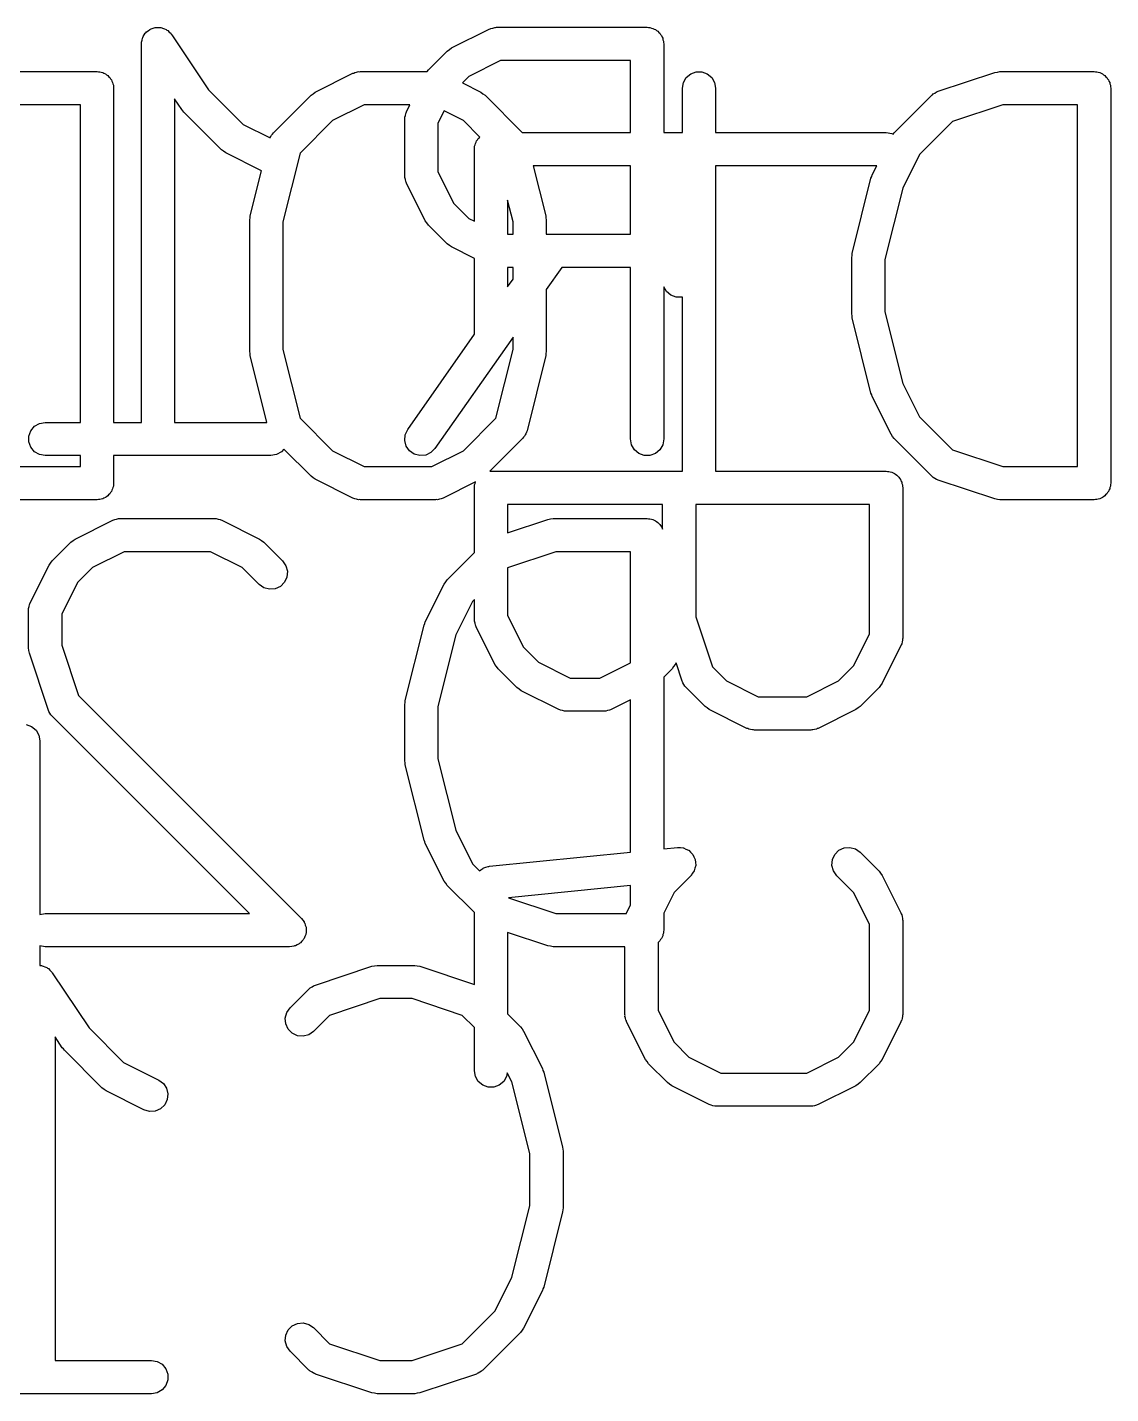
# Model space of a CAD drawing. Extents: x -0.3 to 76.5, y -74.5 to -2.2.
# Drawn here: x 72.455 to 75.763, y -29.723 to -25.55 of the extents above; entities that cross this region are included whole.
import ezdxf

# ---------------------------------------------------------------- set-up
doc = ezdxf.new("R2010")
doc.units = 0
doc.header["$MEASUREMENT"] = 0
doc.layers.add('BLACK', color=7, linetype='CONTINUOUS')

msp = doc.modelspace()

# ---------------------------------------------------------------- linework, layer by layer
at = {"layer": 'Black'}
for p, q in [((72.8076, -25.5812), (72.8084, -25.5785)), ((72.8084, -25.5785), (72.812, -25.5736)), ((72.812, -25.5736), (72.8151, -25.5684)), ((72.8151, -25.5684), (72.8172, -25.5666)), ((72.8172, -25.5666), (72.8189, -25.5643)), ((72.8189, -25.5643), (72.8239, -25.561)), ((72.8239, -25.561), (72.8286, -25.5571)), ((72.8286, -25.5571), (72.8312, -25.5561)), ((72.8312, -25.5561), (72.8336, -25.5545)), ((72.8336, -25.5545), (72.8395, -25.5531)), ((72.8395, -25.5531), (72.8452, -25.551)), ((72.8452, -25.551), (72.848, -25.551)), ((72.848, -25.551), (72.8507, -25.5504)), ((72.8507, -25.5504), (72.8567, -25.551)), ((72.8567, -25.551), (72.8628, -25.551)), ((72.8628, -25.551), (72.8654, -25.552)), ((72.8654, -25.552), (72.8682, -25.5523)), ((72.8682, -25.5523), (72.8737, -25.555)), ((72.8737, -25.555), (72.8794, -25.5571)), ((72.8794, -25.5571), (72.8815, -25.5589)), ((72.8815, -25.5589), (72.8841, -25.5601)), ((72.8841, -25.5601), (72.8882, -25.5645)), ((72.8882, -25.5645), (72.8929, -25.5684)), ((72.8929, -25.5684), (72.8943, -25.5708)), ((72.8943, -25.5708), (72.8962, -25.5729)), ((72.8962, -25.5729), (73.0084, -25.741)), ((73.7505, -25.6131), (73.8654, -25.5556)), ((73.8654, -25.5556), (73.8682, -25.5548)), ((73.8682, -25.5548), (73.8707, -25.5533)), ((73.8707, -25.5533), (73.8766, -25.5523)), ((73.8766, -25.5523), (73.8823, -25.5506)), ((73.8823, -25.5506), (73.8852, -25.5508)), ((73.8852, -25.5508), (73.8881, -25.5502)), ((73.8881, -25.5502), (74.3477, -25.5502)), ((74.3477, -25.5502), (74.3521, -25.551)), ((74.3521, -25.551), (74.3566, -25.551)), ((74.3566, -25.551), (74.3607, -25.5525)), ((74.3607, -25.5525), (74.3651, -25.5533)), ((74.3651, -25.5533), (74.369, -25.5555)), ((74.369, -25.5555), (74.3731, -25.5571)), ((74.3731, -25.5571), (74.3765, -25.5599)), ((74.3765, -25.5599), (74.3804, -25.5621)), ((74.3804, -25.5621), (74.3832, -25.5655)), ((74.3832, -25.5655), (74.3867, -25.5684)), ((74.3867, -25.5684), (74.3889, -25.5722)), ((74.3889, -25.5722), (74.3917, -25.5756)), ((74.3917, -25.5756), (74.3933, -25.5798)), ((74.3933, -25.5798), (74.3955, -25.5837)), ((72.8032, -25.601), (72.8037, -25.5983)), ((72.8032, -26.7567), (72.8032, -25.601)), ((72.8035, -25.5955), (72.8052, -25.5896)), ((72.8037, -25.5983), (72.8035, -25.5955)), ((72.8052, -25.5896), (72.8062, -25.5837)), ((72.8062, -25.5837), (72.8076, -25.5812)), ((73.6798, -25.68), (73.7373, -25.6226)), ((73.7373, -25.6226), (73.744, -25.6179)), ((73.744, -25.6179), (73.7505, -25.6131)), ((74.3955, -25.5837), (74.3962, -25.5881)), ((74.3962, -25.5881), (74.3978, -25.5922)), ((74.3978, -25.5922), (74.3978, -25.5967)), ((74.3978, -25.5967), (74.3985, -25.601)), ((74.3985, -25.601), (74.3985, -25.8715)), ((73.9001, -25.6518), (73.8033, -25.7003)), ((74.2969, -25.6518), (73.9001, -25.6518)), ((74.2969, -25.8715), (74.2969, -25.6518)), ((72.3805, -25.6852), (72.6678, -25.6852)), ((72.6678, -25.6852), (72.6721, -25.686)), ((72.6721, -25.686), (72.6766, -25.686)), ((72.6766, -25.686), (72.6808, -25.6875)), ((72.6808, -25.6875), (72.6851, -25.6883)), ((72.6851, -25.6883), (72.689, -25.6905)), ((72.689, -25.6905), (72.6932, -25.6921)), ((72.6932, -25.6921), (72.6966, -25.6949)), ((72.6966, -25.6949), (72.7004, -25.6971)), ((72.7004, -25.6971), (72.7033, -25.7005)), ((72.7033, -25.7005), (72.7067, -25.7034)), ((72.7067, -25.7034), (72.7089, -25.7072)), ((73.3345, -25.7481), (73.4494, -25.6906)), ((73.4494, -25.6906), (73.4522, -25.6898)), ((73.4522, -25.6898), (73.4547, -25.6883)), ((73.4547, -25.6883), (73.4606, -25.6873)), ((73.4606, -25.6873), (73.4663, -25.6856)), ((73.4663, -25.6856), (73.4692, -25.6858)), ((73.4692, -25.6858), (73.4721, -25.6852)), ((73.4721, -25.6852), (73.6762, -25.6852)), ((73.6762, -25.6852), (73.6798, -25.68)), ((73.8033, -25.7003), (73.7835, -25.7201)), ((74.4585, -25.7187), (74.4673, -25.7034)), ((74.4673, -25.7034), (74.4808, -25.6921)), ((74.4808, -25.6921), (74.4974, -25.686)), ((74.4974, -25.686), (74.5151, -25.686)), ((74.5151, -25.686), (74.5316, -25.6921)), ((74.5316, -25.6921), (74.5452, -25.7034)), ((74.5452, -25.7034), (74.554, -25.7187)), ((75.2371, -25.7453), (75.4094, -25.6879)), ((75.4094, -25.6879), (75.4175, -25.6867)), ((75.4175, -25.6867), (75.4255, -25.6852)), ((75.4255, -25.6852), (75.7127, -25.6852)), ((75.7127, -25.6852), (75.7171, -25.686)), ((75.7171, -25.686), (75.7216, -25.686)), ((75.7216, -25.686), (75.7257, -25.6875)), ((75.7257, -25.6875), (75.7301, -25.6883)), ((75.7301, -25.6883), (75.734, -25.6905)), ((75.734, -25.6905), (75.7381, -25.6921)), ((75.7381, -25.6921), (75.7415, -25.6949)), ((75.7415, -25.6949), (75.7454, -25.6971)), ((75.7454, -25.6971), (75.7482, -25.7005)), ((75.7482, -25.7005), (75.7517, -25.7034)), ((75.7517, -25.7034), (75.7539, -25.7072)), ((72.7089, -25.7072), (72.7118, -25.7106)), ((72.7118, -25.7106), (72.7133, -25.7148)), ((72.7133, -25.7148), (72.7155, -25.7187)), ((72.7155, -25.7187), (72.7163, -25.7231)), ((72.7163, -25.7231), (72.7178, -25.7272)), ((72.7178, -25.7272), (72.7178, -25.7317)), ((72.7178, -25.7317), (72.7186, -25.736)), ((72.7186, -25.736), (72.7186, -26.7567)), ((73.0084, -25.741), (73.1139, -25.8466)), ((73.7835, -25.7201), (73.8395, -25.7481)), ((74.4554, -25.736), (74.4585, -25.7187)), ((74.4554, -25.8715), (74.4554, -25.736)), ((74.554, -25.7187), (74.557, -25.736)), ((74.557, -25.736), (74.557, -25.8715)), ((75.2268, -25.7509), (75.2317, -25.7475)), ((75.2317, -25.7475), (75.2345, -25.7467)), ((75.2345, -25.7467), (75.2371, -25.7453)), ((75.7539, -25.7072), (75.7567, -25.7106)), ((75.7567, -25.7106), (75.7583, -25.7148)), ((75.7583, -25.7148), (75.7605, -25.7187)), ((75.7605, -25.7187), (75.7612, -25.7231)), ((75.7612, -25.7231), (75.7628, -25.7272)), ((75.7628, -25.7272), (75.7628, -25.7317)), ((75.7628, -25.7317), (75.7635, -25.736)), ((75.7635, -25.736), (75.7635, -26.9425)), ((72.617, -25.7868), (72.3887, -25.7868)), ((72.617, -26.7567), (72.617, -25.7868)), ((72.9266, -25.8016), (72.9048, -25.7688)), ((72.9048, -25.7688), (72.9048, -26.7567)), ((73.2064, -25.8725), (73.3213, -25.7576)), ((73.3213, -25.7576), (73.3279, -25.7529)), ((73.3279, -25.7529), (73.3345, -25.7481)), ((73.4841, -25.7868), (73.3873, -25.8352)), ((73.6235, -25.7868), (73.4841, -25.7868)), ((73.6129, -25.8081), (73.6235, -25.7868)), ((73.8395, -25.7481), (73.8461, -25.7529)), ((73.8461, -25.7529), (73.8527, -25.7576)), ((73.8527, -25.7576), (73.9666, -25.8715)), ((75.1023, -25.8725), (75.2172, -25.7576)), ((75.2172, -25.7576), (75.2196, -25.7559)), ((75.2196, -25.7559), (75.2215, -25.7537)), ((75.2215, -25.7537), (75.2268, -25.7509)), ((75.4337, -25.7868), (75.2806, -25.8379)), ((75.6619, -25.7868), (75.4337, -25.7868)), ((75.6619, -26.8917), (75.6619, -25.7868)), ((72.9301, -25.8052), (72.9266, -25.8016)), ((72.933, -25.8093), (72.9301, -25.8052)), ((73.0479, -25.9242), (72.933, -25.8093)), ((73.6075, -25.8309), (73.608, -25.828)), ((73.6075, -26.0032), (73.6075, -25.8309)), ((73.6078, -25.825), (73.6095, -25.8193)), ((73.608, -25.828), (73.6078, -25.825)), ((73.6095, -25.8193), (73.6106, -25.8135)), ((73.6106, -25.8135), (73.612, -25.8109)), ((73.612, -25.8109), (73.6129, -25.8081)), ((73.7277, -25.8057), (73.7091, -25.8428)), ((73.7867, -25.8352), (73.7277, -25.8057)), ((73.1139, -25.8466), (73.1961, -25.8876)), ((73.2036, -25.8765), (73.2064, -25.8725)), ((73.3873, -25.8352), (73.2882, -25.9344)), ((73.7091, -25.8428), (73.7091, -25.9912)), ((73.8368, -25.8853), (73.7867, -25.8352)), ((73.9666, -25.8715), (74.2969, -25.8715)), ((74.3985, -25.8715), (74.4554, -25.8715)), ((74.557, -25.8715), (75.0775, -25.8715)), ((75.0775, -25.8715), (75.0949, -25.8745)), ((75.0992, -25.877), (75.1023, -25.8725)), ((75.2806, -25.8379), (75.18, -25.9385)), ((73.1961, -25.8876), (73.1962, -25.8869)), ((73.1962, -25.8869), (73.1986, -25.8836)), ((73.1986, -25.8836), (73.2002, -25.88)), ((73.2002, -25.88), (73.2036, -25.8765)), ((73.821, -25.9134), (73.8225, -25.9093)), ((73.821, -25.9179), (73.821, -25.9134)), ((73.8225, -25.9093), (73.8233, -25.9049)), ((73.8233, -25.9049), (73.8255, -25.901)), ((73.8255, -25.901), (73.8271, -25.8969)), ((73.8271, -25.8969), (73.8299, -25.8935)), ((73.8299, -25.8935), (73.8321, -25.8896)), ((73.8321, -25.8896), (73.8355, -25.8868)), ((73.8355, -25.8868), (73.8368, -25.8853)), ((75.0949, -25.8745), (75.0992, -25.877)), ((73.0545, -25.9289), (73.0479, -25.9242)), ((73.0611, -25.9337), (73.0545, -25.9289)), ((73.17, -25.9882), (73.0611, -25.9337)), ((73.2882, -25.9344), (73.2356, -26.1445)), ((73.8202, -25.9223), (73.821, -25.9179)), ((73.8202, -26.1423), (73.8202, -25.9223)), ((75.18, -25.9385), (75.1287, -26.041)), ((73.1355, -26.1259), (73.17, -25.9882)), ((73.7091, -25.9912), (73.7575, -26.088)), ((74.0002, -25.9731), (74.0384, -26.1259)), ((74.2969, -25.9731), (74.0002, -25.9731)), ((74.2969, -26.1822), (74.2969, -25.9731)), ((75.0491, -25.9731), (74.557, -25.9731)), ((74.557, -25.9731), (74.557, -26.9056)), ((75.0353, -26.0006), (75.0491, -25.9731)), ((73.608, -26.0061), (73.6075, -26.0032)), ((73.6078, -26.009), (73.608, -26.0061)), ((73.6095, -26.0147), (73.6078, -26.009)), ((73.6106, -26.0206), (73.6095, -26.0147)), ((73.612, -26.0231), (73.6106, -26.0206)), ((73.6129, -26.0259), (73.612, -26.0231)), ((73.6703, -26.1408), (73.6129, -26.0259)), ((74.974, -26.2408), (75.0315, -26.011)), ((75.0315, -26.011), (75.0337, -26.0059)), ((75.0337, -26.0059), (75.0353, -26.0006)), ((73.9384, -26.1445), (73.9218, -26.0784)), ((73.9218, -26.0784), (73.9218, -26.1822)), ((75.1287, -26.041), (75.0741, -26.2594)), ((73.7575, -26.088), (73.8033, -26.1338)), ((73.134, -26.1382), (73.1351, -26.1321)), ((73.134, -26.5404), (73.134, -26.1382)), ((73.1351, -26.1321), (73.1355, -26.1259)), ((73.2356, -26.1445), (73.2356, -26.5341)), ((73.6752, -26.1474), (73.6703, -26.1408)), ((73.6798, -26.154), (73.6752, -26.1474)), ((73.7373, -26.2115), (73.6798, -26.154)), ((73.8033, -26.1338), (73.8202, -26.1423)), ((73.9384, -26.1822), (73.9384, -26.1445)), ((74.0384, -26.1259), (74.0389, -26.1321)), ((74.0389, -26.1321), (74.04, -26.1382)), ((74.04, -26.1382), (74.04, -26.1822)), ((73.9218, -26.1822), (73.9384, -26.1822)), ((74.04, -26.1822), (74.2969, -26.1822)), ((73.744, -26.2162), (73.7373, -26.2115)), ((73.7505, -26.221), (73.744, -26.2162)), ((73.8202, -26.2559), (73.7505, -26.221)), ((74.9725, -26.2531), (74.9736, -26.247)), ((74.9736, -26.247), (74.974, -26.2408)), ((73.8202, -26.4876), (73.8202, -26.2559)), ((73.9218, -26.2838), (73.9218, -26.3425)), ((73.9384, -26.2838), (73.9218, -26.2838)), ((73.9384, -26.3189), (73.9384, -26.2838)), ((74.0869, -26.2838), (74.04, -26.3509)), ((74.2969, -26.2838), (74.0869, -26.2838)), ((74.2969, -26.8075), (74.2969, -26.2838)), ((74.9725, -26.4255), (74.9725, -26.2531)), ((75.0741, -26.2594), (75.0741, -26.4192)), ((73.9218, -26.3425), (73.9384, -26.3189)), ((74.04, -26.3509), (74.04, -26.5404)), ((74.4067, -26.3571), (74.3985, -26.343)), ((74.3985, -26.343), (74.3985, -26.8075)), ((74.4202, -26.3684), (74.4067, -26.3571)), ((74.4368, -26.3745), (74.4202, -26.3684)), ((74.4544, -26.3745), (74.4368, -26.3745)), ((74.4554, -26.3741), (74.4544, -26.3745)), ((74.4554, -26.9056), (74.4554, -26.3741)), ((74.9736, -26.4316), (74.9725, -26.4255)), ((74.974, -26.4378), (74.9736, -26.4316)), ((75.0315, -26.6676), (74.974, -26.4378)), ((75.0741, -26.4192), (75.1287, -26.6376)), ((73.6167, -26.7784), (73.8202, -26.4876)), ((73.9384, -26.4961), (73.6999, -26.8367)), ((73.9384, -26.5341), (73.9384, -26.4961)), ((73.1351, -26.5465), (73.134, -26.5404)), ((73.2356, -26.5341), (73.2882, -26.7442)), ((73.8858, -26.7442), (73.9384, -26.5341)), ((74.04, -26.5404), (74.0389, -26.5465)), ((73.1355, -26.5527), (73.1351, -26.5465)), ((73.1866, -26.7567), (73.1355, -26.5527)), ((74.0384, -26.5527), (73.981, -26.7825)), ((74.0389, -26.5465), (74.0384, -26.5527)), ((75.1287, -26.6376), (75.18, -26.7401)), ((75.0337, -26.6727), (75.0315, -26.6676)), ((75.0353, -26.678), (75.0337, -26.6727)), ((75.0928, -26.7929), (75.0353, -26.678)), ((73.2882, -26.7442), (73.3873, -26.8433)), ((73.7867, -26.8433), (73.8858, -26.7442)), ((75.18, -26.7401), (75.2806, -26.8407)), ((72.4592, -26.7987), (72.4653, -26.7821)), ((72.4653, -26.7821), (72.4766, -26.7686)), ((72.4766, -26.7686), (72.4919, -26.7598)), ((72.4919, -26.7598), (72.5093, -26.7567)), ((72.5093, -26.7567), (72.617, -26.7567)), ((72.7186, -26.7567), (72.8032, -26.7567)), ((72.9048, -26.7567), (73.1866, -26.7567)), ((73.6092, -26.7944), (73.6167, -26.7784)), ((73.979, -26.787), (73.9778, -26.7917)), ((73.981, -26.7825), (73.979, -26.787)), ((72.4592, -26.8164), (72.4592, -26.7987)), ((72.4653, -26.8329), (72.4592, -26.8164)), ((72.4766, -26.8465), (72.4653, -26.8329)), ((73.6077, -26.812), (73.6092, -26.7944)), ((73.6123, -26.829), (73.6077, -26.812)), ((73.6224, -26.8435), (73.6123, -26.829)), ((73.9676, -26.8061), (73.8675, -26.9062)), ((73.9704, -26.8021), (73.9676, -26.8061)), ((73.9738, -26.7986), (73.9704, -26.8021)), ((73.9754, -26.795), (73.9738, -26.7986)), ((73.9778, -26.7917), (73.9754, -26.795)), ((74.3, -26.8249), (74.2969, -26.8075)), ((74.3088, -26.8402), (74.3, -26.8249)), ((74.3955, -26.8249), (74.3867, -26.8402)), ((74.3985, -26.8075), (74.3955, -26.8249)), ((75.0976, -26.7995), (75.0928, -26.7929)), ((75.1023, -26.8061), (75.0976, -26.7995)), ((75.2172, -26.921), (75.1023, -26.8061)), ((72.4919, -26.8553), (72.4766, -26.8465)), ((72.5093, -26.8583), (72.4919, -26.8553)), ((72.617, -26.8583), (72.5093, -26.8583)), ((72.617, -26.8917), (72.617, -26.8583)), ((73.1987, -26.8583), (72.7186, -26.8583)), ((72.7186, -26.8583), (72.7186, -26.9425)), ((73.2161, -26.8553), (73.1987, -26.8583)), ((73.2313, -26.8465), (73.2161, -26.8553)), ((73.2384, -26.8381), (73.2313, -26.8465)), ((73.3213, -26.921), (73.2384, -26.8381)), ((73.3873, -26.8433), (73.4841, -26.8917)), ((73.6368, -26.8536), (73.6224, -26.8435)), ((73.6539, -26.8582), (73.6368, -26.8536)), ((73.6715, -26.8566), (73.6539, -26.8582)), ((73.6875, -26.8492), (73.6715, -26.8566)), ((73.6999, -26.8367), (73.6875, -26.8492)), ((73.6899, -26.8917), (73.7867, -26.8433)), ((74.3223, -26.8515), (74.3088, -26.8402)), ((74.3389, -26.8576), (74.3223, -26.8515)), ((74.3566, -26.8576), (74.3389, -26.8576)), ((74.3731, -26.8515), (74.3566, -26.8576)), ((74.3867, -26.8402), (74.3731, -26.8515)), ((75.2806, -26.8407), (75.4337, -26.8917)), ((72.3887, -26.8917), (72.617, -26.8917)), ((73.4841, -26.8917), (73.6899, -26.8917)), ((73.8675, -26.9062), (73.871, -26.9056)), ((73.871, -26.9056), (74.4554, -26.9056)), ((74.557, -26.9056), (75.0775, -26.9056)), ((75.0775, -26.9056), (75.0819, -26.9064)), ((75.0819, -26.9064), (75.0864, -26.9064)), ((75.0864, -26.9064), (75.0905, -26.9079)), ((75.0905, -26.9079), (75.0949, -26.9087)), ((75.0949, -26.9087), (75.0988, -26.9109)), ((75.0988, -26.9109), (75.1029, -26.9124)), ((75.1029, -26.9124), (75.1064, -26.9153)), ((75.1064, -26.9153), (75.1102, -26.9175)), ((75.4337, -26.8917), (75.6619, -26.8917)), ((72.7163, -26.9555), (72.7155, -26.9599)), ((72.7178, -26.9514), (72.7163, -26.9555)), ((72.7186, -26.9425), (72.7178, -26.9469)), ((72.7178, -26.9469), (72.7178, -26.9514)), ((73.3279, -26.9257), (73.3213, -26.921)), ((73.3345, -26.9305), (73.3279, -26.9257)), ((73.4494, -26.988), (73.3345, -26.9305)), ((73.8236, -26.9385), (73.7246, -26.988)), ((73.8202, -26.9564), (73.821, -26.952)), ((73.8202, -27.1545), (73.8202, -26.9564)), ((73.821, -26.9476), (73.8225, -26.9434)), ((73.821, -26.952), (73.821, -26.9476)), ((73.8225, -26.9434), (73.8233, -26.939)), ((73.8233, -26.939), (73.8236, -26.9385)), ((75.1102, -26.9175), (75.1131, -26.9209)), ((75.1131, -26.9209), (75.1165, -26.9238)), ((75.1165, -26.9238), (75.1187, -26.9276)), ((75.1187, -26.9276), (75.1215, -26.931)), ((75.1215, -26.931), (75.1231, -26.9352)), ((75.1231, -26.9352), (75.1253, -26.939)), ((75.1253, -26.939), (75.1261, -26.9434)), ((75.1261, -26.9434), (75.1276, -26.9476)), ((75.1276, -26.9476), (75.1276, -26.952)), ((75.1276, -26.952), (75.1283, -26.9564)), ((75.1283, -26.9564), (75.1283, -27.416)), ((75.2196, -26.9227), (75.2172, -26.921)), ((75.2215, -26.9249), (75.2196, -26.9227)), ((75.2268, -26.9277), (75.2215, -26.9249)), ((75.2317, -26.9311), (75.2268, -26.9277)), ((75.2345, -26.9319), (75.2317, -26.9311)), ((75.2371, -26.9333), (75.2345, -26.9319)), ((75.4094, -26.9907), (75.2371, -26.9333)), ((75.7612, -26.9555), (75.7605, -26.9599)), ((75.7628, -26.9514), (75.7612, -26.9555)), ((75.7635, -26.9425), (75.7628, -26.9469)), ((75.7628, -26.9469), (75.7628, -26.9514)), ((72.6678, -26.9933), (72.3805, -26.9933)), ((72.6721, -26.9926), (72.6678, -26.9933)), ((72.6766, -26.9926), (72.6721, -26.9926)), ((72.6808, -26.9911), (72.6766, -26.9926)), ((72.6851, -26.9903), (72.6808, -26.9911)), ((72.689, -26.9881), (72.6851, -26.9903)), ((72.6932, -26.9865), (72.689, -26.9881)), ((72.6966, -26.9837), (72.6932, -26.9865)), ((72.7004, -26.9815), (72.6966, -26.9837)), ((72.7033, -26.9781), (72.7004, -26.9815)), ((72.7067, -26.9752), (72.7033, -26.9781)), ((72.7089, -26.9714), (72.7067, -26.9752)), ((72.7118, -26.9679), (72.7089, -26.9714)), ((72.7133, -26.9638), (72.7118, -26.9679)), ((72.7155, -26.9599), (72.7133, -26.9638)), ((73.4522, -26.9888), (73.4494, -26.988)), ((73.4547, -26.9903), (73.4522, -26.9888)), ((73.4606, -26.9913), (73.4547, -26.9903)), ((73.4663, -26.993), (73.4606, -26.9913)), ((73.4692, -26.9928), (73.4663, -26.993)), ((73.4721, -26.9933), (73.4692, -26.9928)), ((73.7019, -26.9933), (73.4721, -26.9933)), ((73.7048, -26.9928), (73.7019, -26.9933)), ((73.7077, -26.993), (73.7048, -26.9928)), ((73.7134, -26.9913), (73.7077, -26.993)), ((73.7193, -26.9903), (73.7134, -26.9913)), ((73.7218, -26.9888), (73.7193, -26.9903)), ((73.7246, -26.988), (73.7218, -26.9888)), ((75.4175, -26.9919), (75.4094, -26.9907)), ((75.4255, -26.9933), (75.4175, -26.9919)), ((75.7127, -26.9933), (75.4255, -26.9933)), ((75.7171, -26.9926), (75.7127, -26.9933)), ((75.7216, -26.9926), (75.7171, -26.9926)), ((75.7257, -26.9911), (75.7216, -26.9926)), ((75.7301, -26.9903), (75.7257, -26.9911)), ((75.734, -26.9881), (75.7301, -26.9903)), ((75.7381, -26.9865), (75.734, -26.9881)), ((75.7415, -26.9837), (75.7381, -26.9865)), ((75.7454, -26.9815), (75.7415, -26.9837)), ((75.7482, -26.9781), (75.7454, -26.9815)), ((75.7517, -26.9752), (75.7482, -26.9781)), ((75.7539, -26.9714), (75.7517, -26.9752)), ((75.7567, -26.9679), (75.7539, -26.9714)), ((75.7583, -26.9638), (75.7567, -26.9679)), ((75.7605, -26.9599), (75.7583, -26.9638)), ((73.9218, -27.0072), (73.9218, -27.0937)), ((74.3948, -27.0072), (73.9218, -27.0072)), ((74.3948, -27.0825), (74.3948, -27.0072)), ((74.4964, -27.0072), (74.4964, -27.3503)), ((75.0267, -27.0072), (74.4964, -27.0072)), ((75.0267, -27.404), (75.0267, -27.0072)), ((72.6014, -27.1131), (72.7164, -27.0556)), ((72.7164, -27.0556), (72.7192, -27.0548)), ((72.7192, -27.0548), (72.7217, -27.0533)), ((72.7217, -27.0533), (72.7276, -27.0523)), ((72.7276, -27.0523), (72.7333, -27.0506)), ((72.7333, -27.0506), (72.7362, -27.0508)), ((72.7362, -27.0508), (72.7391, -27.0502)), ((72.7391, -27.0502), (73.0263, -27.0502)), ((73.0263, -27.0502), (73.0292, -27.0508)), ((73.0292, -27.0508), (73.0321, -27.0506)), ((73.0321, -27.0506), (73.0378, -27.0523)), ((73.0378, -27.0523), (73.0437, -27.0533)), ((73.0437, -27.0533), (73.0462, -27.0548)), ((73.0462, -27.0548), (73.0491, -27.0556)), ((73.0491, -27.0556), (73.164, -27.1131)), ((73.9218, -27.0937), (74.0444, -27.0529)), ((74.0444, -27.0529), (74.0525, -27.0517)), ((74.0525, -27.0517), (74.0605, -27.0502)), ((74.0605, -27.0502), (74.3477, -27.0502)), ((74.3477, -27.0502), (74.3521, -27.051)), ((74.3521, -27.051), (74.3566, -27.051)), ((74.3566, -27.051), (74.3607, -27.0525)), ((74.3607, -27.0525), (74.3651, -27.0533)), ((74.3651, -27.0533), (74.369, -27.0555)), ((74.369, -27.0555), (74.3731, -27.0571)), ((74.3731, -27.0571), (74.3765, -27.0599)), ((74.3765, -27.0599), (74.3804, -27.0621)), ((74.3804, -27.0621), (74.3832, -27.0655)), ((74.3832, -27.0655), (74.3867, -27.0684)), ((74.3867, -27.0684), (74.3889, -27.0722)), ((74.3889, -27.0722), (74.3917, -27.0756)), ((74.3917, -27.0756), (74.3933, -27.0798)), ((74.3933, -27.0798), (74.3948, -27.0825)), ((72.5308, -27.18), (72.5882, -27.1226)), ((72.5882, -27.1226), (72.5949, -27.1179)), ((72.5949, -27.1179), (72.6014, -27.1131)), ((73.164, -27.1131), (73.1705, -27.1179)), ((73.1705, -27.1179), (73.1772, -27.1226)), ((73.1772, -27.1226), (73.2346, -27.18)), ((72.7511, -27.1518), (72.6543, -27.2003)), ((73.0143, -27.1518), (72.7511, -27.1518)), ((73.1111, -27.2003), (73.0143, -27.1518)), ((73.7373, -27.2375), (73.8202, -27.1545)), ((74.0687, -27.1518), (73.9218, -27.2008)), ((74.2969, -27.1518), (74.0687, -27.1518)), ((74.2969, -27.491), (74.2969, -27.1518)), ((72.4638, -27.3081), (72.5213, -27.1932)), ((72.5213, -27.1932), (72.5261, -27.1867)), ((72.5261, -27.1867), (72.5308, -27.18)), ((72.6543, -27.2003), (72.6085, -27.246)), ((73.1628, -27.2519), (73.1111, -27.2003)), ((73.2346, -27.18), (73.2447, -27.1945)), ((73.2447, -27.1945), (73.2493, -27.2115)), ((73.9218, -27.2008), (73.9218, -27.3466)), ((72.6085, -27.246), (72.5601, -27.3428)), ((73.2403, -27.2451), (73.2278, -27.2576)), ((73.2478, -27.2291), (73.2403, -27.2451)), ((73.2493, -27.2115), (73.2478, -27.2291)), ((73.7278, -27.2507), (73.7326, -27.2442)), ((73.7326, -27.2442), (73.7373, -27.2375)), ((73.1772, -27.262), (73.1628, -27.2519)), ((73.1943, -27.2666), (73.1772, -27.262)), ((73.2118, -27.265), (73.1943, -27.2666)), ((73.2278, -27.2576), (73.2118, -27.265)), ((73.6703, -27.3656), (73.7278, -27.2507)), ((72.4585, -27.3309), (72.459, -27.328)), ((72.4585, -27.4458), (72.4585, -27.3309)), ((72.4588, -27.325), (72.4605, -27.3193)), ((72.459, -27.328), (72.4588, -27.325)), ((72.4605, -27.3193), (72.4615, -27.3135)), ((72.4615, -27.3135), (72.463, -27.3109)), ((72.463, -27.3109), (72.4638, -27.3081)), ((73.815, -27.3035), (73.7637, -27.406)), ((73.8202, -27.2982), (73.815, -27.3035)), ((73.8202, -27.3586), (73.8202, -27.2982)), ((72.5601, -27.3428), (72.5601, -27.4375)), ((73.6665, -27.376), (73.6687, -27.3709)), ((73.6687, -27.3709), (73.6703, -27.3656)), ((73.8208, -27.3615), (73.8202, -27.3586)), ((73.8206, -27.3644), (73.8208, -27.3615)), ((73.8223, -27.3701), (73.8206, -27.3644)), ((73.8233, -27.3759), (73.8223, -27.3701)), ((73.9218, -27.3466), (73.9702, -27.4434)), ((74.4964, -27.3503), (74.5474, -27.5035)), ((73.609, -27.6058), (73.6665, -27.376)), ((73.7637, -27.406), (73.7091, -27.6244)), ((73.8248, -27.3785), (73.8233, -27.3759)), ((73.8256, -27.3813), (73.8248, -27.3785)), ((73.8831, -27.4962), (73.8256, -27.3813)), ((74.9783, -27.5008), (75.0267, -27.404)), ((75.1283, -27.416), (75.1278, -27.4189)), ((72.4599, -27.4538), (72.4585, -27.4458)), ((72.4611, -27.4618), (72.4599, -27.4538)), ((72.5601, -27.4375), (72.6111, -27.5907)), ((73.9702, -27.4434), (74.016, -27.4892)), ((75.123, -27.4387), (75.0655, -27.5536)), ((75.1238, -27.4359), (75.123, -27.4387)), ((75.1253, -27.4334), (75.1238, -27.4359)), ((75.1263, -27.4275), (75.1253, -27.4334)), ((75.128, -27.4218), (75.1263, -27.4275)), ((75.1278, -27.4189), (75.128, -27.4218)), ((72.5185, -27.6342), (72.4611, -27.4618)), ((73.8879, -27.5027), (73.8831, -27.4962)), ((74.016, -27.4892), (74.1128, -27.5376)), ((74.2038, -27.5376), (74.2969, -27.491)), ((74.4336, -27.4962), (74.4287, -27.5027)), ((74.4362, -27.491), (74.4336, -27.4962)), ((74.4548, -27.547), (74.4362, -27.491)), ((73.8926, -27.5094), (73.8879, -27.5027)), ((73.95, -27.5668), (73.8926, -27.5094)), ((74.1128, -27.5376), (74.2038, -27.5376)), ((74.424, -27.5094), (74.3985, -27.5349)), ((74.3985, -27.5349), (74.3985, -28.0591)), ((74.4287, -27.5027), (74.424, -27.5094)), ((74.5474, -27.5035), (74.5906, -27.5466)), ((74.9326, -27.5466), (74.9783, -27.5008)), ((73.9567, -27.5715), (73.95, -27.5668)), ((73.9632, -27.5764), (73.9567, -27.5715)), ((74.0781, -27.6338), (73.9632, -27.5764)), ((74.4562, -27.5496), (74.4548, -27.547)), ((74.457, -27.5524), (74.4562, -27.5496)), ((74.4604, -27.5573), (74.457, -27.5524)), ((74.4632, -27.5625), (74.4604, -27.5573)), ((74.4654, -27.5645), (74.4632, -27.5625)), ((74.4671, -27.5668), (74.4654, -27.5645)), ((74.5246, -27.6243), (74.4671, -27.5668)), ((74.5906, -27.5466), (74.6874, -27.595)), ((74.8357, -27.595), (74.9326, -27.5466)), ((75.056, -27.5668), (74.9986, -27.6243)), ((75.0607, -27.5602), (75.056, -27.5668)), ((75.0655, -27.5536), (75.0607, -27.5602)), ((72.6111, -27.5907), (73.2921, -28.2716)), ((73.6075, -27.6181), (73.6086, -27.612)), ((73.6075, -27.7905), (73.6075, -27.6181)), ((73.6086, -27.612), (73.609, -27.6058)), ((73.7091, -27.6244), (73.7091, -27.7842)), ((74.2969, -27.6046), (74.2385, -27.6338)), ((74.2969, -28.0693), (74.2969, -27.6046)), ((74.5312, -27.629), (74.5246, -27.6243)), ((74.6874, -27.595), (74.8357, -27.595)), ((74.9986, -27.6243), (74.9919, -27.629)), ((72.5199, -27.6368), (72.5185, -27.6342)), ((72.5207, -27.6396), (72.5199, -27.6368)), ((72.5241, -27.6445), (72.5207, -27.6396)), ((72.5269, -27.6497), (72.5241, -27.6445)), ((72.5291, -27.6516), (72.5269, -27.6497)), ((72.5308, -27.654), (72.5291, -27.6516)), ((73.1335, -28.2567), (72.5308, -27.654)), ((74.0809, -27.6347), (74.0781, -27.6338)), ((74.0835, -27.6361), (74.0809, -27.6347)), ((74.0893, -27.6371), (74.0835, -27.6361)), ((74.095, -27.6388), (74.0893, -27.6371)), ((74.098, -27.6387), (74.095, -27.6388)), ((74.1009, -27.6392), (74.098, -27.6387)), ((74.2158, -27.6392), (74.1009, -27.6392)), ((74.2186, -27.6387), (74.2158, -27.6392)), ((74.2216, -27.6388), (74.2186, -27.6387)), ((74.2273, -27.6372), (74.2216, -27.6388)), ((74.2331, -27.6361), (74.2273, -27.6372)), ((74.2357, -27.6347), (74.2331, -27.6361)), ((74.2385, -27.6338), (74.2357, -27.6347)), ((74.5378, -27.6338), (74.5312, -27.629)), ((74.6527, -27.6913), (74.5378, -27.6338)), ((74.9854, -27.6338), (74.8705, -27.6913)), ((74.9919, -27.629), (74.9854, -27.6338)), ((72.4514, -27.6798), (72.4679, -27.6858)), ((72.4679, -27.6858), (72.4815, -27.6972)), ((72.4815, -27.6972), (72.4903, -27.7124)), ((74.6555, -27.6921), (74.6527, -27.6913)), ((74.658, -27.6936), (74.6555, -27.6921)), ((74.6639, -27.6946), (74.658, -27.6936)), ((74.6696, -27.6963), (74.6639, -27.6946)), ((74.6725, -27.6961), (74.6696, -27.6963)), ((74.6754, -27.6966), (74.6725, -27.6961)), ((74.8477, -27.6966), (74.6754, -27.6966)), ((74.8506, -27.6961), (74.8477, -27.6966)), ((74.8535, -27.6963), (74.8506, -27.6961)), ((74.8593, -27.6946), (74.8535, -27.6963)), ((74.8651, -27.6936), (74.8593, -27.6946)), ((74.8676, -27.6921), (74.8651, -27.6936)), ((74.8705, -27.6913), (74.8676, -27.6921)), ((72.4903, -27.7124), (72.4933, -27.7298)), ((72.4933, -27.7298), (72.4933, -28.2596)), ((73.6086, -27.7966), (73.6075, -27.7905)), ((73.7091, -27.7842), (73.7637, -28.0026)), ((73.609, -27.8028), (73.6086, -27.7966)), ((73.6665, -28.0326), (73.609, -27.8028)), ((73.6687, -28.0377), (73.6665, -28.0326)), ((73.6703, -28.043), (73.6687, -28.0377)), ((73.7278, -28.1579), (73.6703, -28.043)), ((73.7637, -28.0026), (73.815, -28.1051)), ((73.866, -28.1124), (74.2969, -28.0693)), ((74.3985, -28.0591), (74.4405, -28.0549)), ((74.4405, -28.0549), (74.4408, -28.0549)), ((74.4408, -28.0549), (74.4411, -28.0548)), ((74.4411, -28.0548), (74.4496, -28.0556)), ((74.4496, -28.0556), (74.4581, -28.0562)), ((74.4581, -28.0562), (74.4584, -28.0564)), ((74.4584, -28.0564), (74.4587, -28.0564)), ((74.4587, -28.0564), (74.4664, -28.06)), ((74.4664, -28.06), (74.4742, -28.0635)), ((74.4742, -28.0635), (74.4744, -28.0637)), ((74.4744, -28.0637), (74.4747, -28.0638)), ((74.4747, -28.0638), (74.4807, -28.0698)), ((74.4807, -28.0698), (74.4868, -28.0758)), ((74.4868, -28.0758), (74.487, -28.0761)), ((74.487, -28.0761), (74.4872, -28.0763)), ((74.4872, -28.0763), (74.4908, -28.084)), ((74.4908, -28.084), (74.4945, -28.0917)), ((74.9136, -28.0923), (74.921, -28.0763)), ((74.921, -28.0763), (74.9335, -28.0638)), ((74.9335, -28.0638), (74.9495, -28.0564)), ((74.9495, -28.0564), (74.9671, -28.0548)), ((74.9671, -28.0548), (74.9841, -28.0594)), ((74.9841, -28.0594), (74.9986, -28.0695)), ((74.9986, -28.0695), (75.056, -28.127)), ((73.815, -28.1051), (73.8362, -28.1263)), ((73.8362, -28.1263), (73.8403, -28.1234)), ((73.8403, -28.1234), (73.8456, -28.1189)), ((73.8456, -28.1189), (73.8475, -28.1183)), ((73.8475, -28.1183), (73.849, -28.1171)), ((73.849, -28.1171), (73.8557, -28.1153)), ((73.8557, -28.1153), (73.8622, -28.1129)), ((73.8622, -28.1129), (73.8641, -28.1129)), ((73.8641, -28.1129), (73.866, -28.1124)), ((74.4917, -28.1266), (74.4916, -28.1269)), ((74.4919, -28.1263), (74.4917, -28.1266)), ((74.494, -28.1181), (74.4919, -28.1263)), ((74.4962, -28.1099), (74.494, -28.1181)), ((74.4945, -28.0917), (74.4945, -28.092)), ((74.4945, -28.092), (74.4946, -28.0923)), ((74.4946, -28.0923), (74.4954, -28.1008)), ((74.4954, -28.1008), (74.4962, -28.1093)), ((74.4962, -28.1093), (74.4962, -28.1096)), ((74.4962, -28.1096), (74.4962, -28.1099)), ((74.912, -28.1099), (74.9136, -28.0923)), ((74.9166, -28.1269), (74.912, -28.1099)), ((73.7326, -28.1645), (73.7278, -28.1579)), ((73.7373, -28.1711), (73.7326, -28.1645)), ((74.4815, -28.1414), (74.4299, -28.193)), ((74.4817, -28.1411), (74.4815, -28.1414)), ((74.4819, -28.1409), (74.4817, -28.1411)), ((74.4867, -28.1339), (74.4819, -28.1409)), ((74.4916, -28.1269), (74.4867, -28.1339)), ((74.9267, -28.1414), (74.9166, -28.1269)), ((74.9783, -28.193), (74.9267, -28.1414)), ((75.056, -28.127), (75.0607, -28.1336)), ((75.0607, -28.1336), (75.0655, -28.1402)), ((75.0655, -28.1402), (75.123, -28.2551)), ((73.8202, -28.2541), (73.7373, -28.1711)), ((74.2969, -28.1714), (73.9244, -28.2086)), ((73.9244, -28.2086), (74.0687, -28.2567)), ((74.2969, -28.2317), (74.2969, -28.1714)), ((74.4299, -28.193), (74.3985, -28.2557)), ((75.0267, -28.2898), (74.9783, -28.193)), ((74.2852, -28.2551), (74.2969, -28.2317)), ((72.4933, -28.2596), (72.5093, -28.2567)), ((72.5093, -28.2567), (73.1335, -28.2567)), ((73.2921, -28.2716), (73.2959, -28.2771)), ((73.2959, -28.2771), (73.3001, -28.2821)), ((73.3001, -28.2821), (73.3009, -28.2842)), ((73.3009, -28.2842), (73.3022, -28.2861)), ((73.3022, -28.2861), (73.3039, -28.2925)), ((73.3039, -28.2925), (73.3062, -28.2987)), ((73.8202, -28.4732), (73.8202, -28.2541)), ((74.0687, -28.2567), (74.2847, -28.2567)), ((74.2847, -28.2567), (74.2852, -28.2551)), ((74.3985, -28.2557), (74.3985, -28.3075)), ((75.0267, -28.5531), (75.0267, -28.2898)), ((75.123, -28.2551), (75.1238, -28.2579)), ((75.1238, -28.2579), (75.1253, -28.2604)), ((75.1253, -28.2604), (75.1263, -28.2663)), ((75.1263, -28.2663), (75.128, -28.272)), ((75.128, -28.272), (75.1278, -28.2749)), ((75.1278, -28.2749), (75.1283, -28.2778)), ((75.1283, -28.2778), (75.1283, -28.5651)), ((73.2987, -28.3347), (73.2978, -28.3367)), ((73.3001, -28.3329), (73.2987, -28.3347)), ((73.3024, -28.3267), (73.3001, -28.3329)), ((73.3052, -28.3207), (73.3024, -28.3267)), ((73.3054, -28.3185), (73.3052, -28.3207)), ((73.3062, -28.3164), (73.3054, -28.3185)), ((73.3062, -28.2987), (73.3062, -28.301)), ((73.3062, -28.301), (73.3067, -28.3031)), ((73.3067, -28.3031), (73.3062, -28.3097)), ((73.3062, -28.3097), (73.3062, -28.3164)), ((74.0444, -28.3557), (73.9218, -28.3149)), ((73.9218, -28.3149), (73.9218, -28.5631)), ((74.3917, -28.3329), (74.3889, -28.3364)), ((74.3933, -28.3288), (74.3917, -28.3329)), ((74.3955, -28.3249), (74.3933, -28.3288)), ((74.3962, -28.3205), (74.3955, -28.3249)), ((74.3978, -28.3164), (74.3962, -28.3205)), ((74.3985, -28.3075), (74.3978, -28.3119)), ((74.3978, -28.3119), (74.3978, -28.3164)), ((72.5093, -28.3583), (72.4933, -28.3555)), ((72.4933, -28.3555), (72.4933, -28.416)), ((73.2561, -28.3583), (72.5093, -28.3583)), ((73.2627, -28.3572), (73.2561, -28.3583)), ((73.2693, -28.3566), (73.2627, -28.3572)), ((73.2713, -28.3557), (73.2693, -28.3566)), ((73.2735, -28.3553), (73.2713, -28.3557)), ((73.2793, -28.352), (73.2735, -28.3553)), ((73.2853, -28.3492), (73.2793, -28.352)), ((73.2869, -28.3476), (73.2853, -28.3492)), ((73.2888, -28.3465), (73.2869, -28.3476)), ((73.2931, -28.3414), (73.2888, -28.3465)), ((73.2978, -28.3367), (73.2931, -28.3414)), ((74.0525, -28.3569), (74.0444, -28.3557)), ((74.0605, -28.3583), (74.0525, -28.3569)), ((74.2799, -28.3583), (74.0605, -28.3583)), ((74.2799, -28.5651), (74.2799, -28.3583)), ((74.3832, -28.3431), (74.3815, -28.3452)), ((74.3815, -28.3452), (74.3815, -28.5531)), ((74.3867, -28.3402), (74.3832, -28.3431)), ((74.3889, -28.3364), (74.3867, -28.3402)), ((72.4933, -28.416), (72.4978, -28.416)), ((72.4978, -28.416), (72.5004, -28.417)), ((72.5004, -28.417), (72.5032, -28.4173)), ((72.5032, -28.4173), (72.5087, -28.42)), ((73.3347, -28.4753), (73.5071, -28.4179)), ((73.5071, -28.4179), (73.5151, -28.4167)), ((73.5151, -28.4167), (73.5231, -28.4152)), ((73.5231, -28.4152), (73.638, -28.4152)), ((73.638, -28.4152), (73.646, -28.4167)), ((73.646, -28.4167), (73.6541, -28.4179)), ((73.6541, -28.4179), (73.8202, -28.4732)), ((72.5087, -28.42), (72.5144, -28.4221)), ((72.5144, -28.4221), (72.5165, -28.4239)), ((72.5165, -28.4239), (72.5191, -28.4251)), ((72.5191, -28.4251), (72.5232, -28.4295)), ((72.5232, -28.4295), (72.5279, -28.4334)), ((72.5279, -28.4334), (72.5293, -28.4358)), ((72.5293, -28.4358), (72.5312, -28.4379)), ((72.5312, -28.4379), (72.6434, -28.606)), ((73.2574, -28.545), (73.3148, -28.4876)), ((73.3148, -28.4876), (73.3172, -28.4859)), ((73.3172, -28.4859), (73.3192, -28.4837)), ((73.3192, -28.4837), (73.3244, -28.4809)), ((73.3244, -28.4809), (73.3293, -28.4775)), ((73.3293, -28.4775), (73.3321, -28.4767)), ((73.3321, -28.4767), (73.3347, -28.4753)), ((73.5314, -28.5168), (73.3782, -28.5679)), ((73.6298, -28.5168), (73.5314, -28.5168)), ((73.7829, -28.5679), (73.6298, -28.5168)), ((73.2427, -28.5765), (73.2473, -28.5595)), ((73.2442, -28.5941), (73.2427, -28.5765)), ((73.2473, -28.5595), (73.2574, -28.545)), ((73.3782, -28.5679), (73.3292, -28.6169)), ((73.8202, -28.6052), (73.7829, -28.5679)), ((73.9218, -28.5631), (73.9612, -28.6025)), ((74.2804, -28.568), (74.2799, -28.5651)), ((74.2802, -28.5709), (74.2804, -28.568)), ((74.2819, -28.5766), (74.2802, -28.5709)), ((74.2829, -28.5824), (74.2819, -28.5766)), ((74.2844, -28.585), (74.2829, -28.5824)), ((74.2852, -28.5878), (74.2844, -28.585)), ((74.3815, -28.5531), (74.4299, -28.6499)), ((74.9783, -28.6499), (75.0267, -28.5531)), ((75.1238, -28.585), (75.123, -28.5878)), ((75.1253, -28.5824), (75.1238, -28.585)), ((75.1263, -28.5766), (75.1253, -28.5824)), ((75.128, -28.5709), (75.1263, -28.5766)), ((75.1283, -28.5651), (75.1278, -28.568)), ((75.1278, -28.568), (75.128, -28.5709)), ((72.6434, -28.606), (72.7489, -28.7116)), ((73.2517, -28.6101), (73.2442, -28.5941)), ((73.2642, -28.6226), (73.2517, -28.6101)), ((73.2802, -28.63), (73.2642, -28.6226)), ((73.3148, -28.627), (73.2977, -28.6316)), ((73.3292, -28.6169), (73.3148, -28.627)), ((73.8202, -28.7374), (73.8202, -28.6052)), ((73.9612, -28.6025), (73.9659, -28.6092)), ((73.9659, -28.6092), (73.9707, -28.6157)), ((73.9707, -28.6157), (74.0282, -28.7306)), ((74.3427, -28.7027), (74.2852, -28.5878)), ((75.123, -28.5878), (75.0655, -28.7027)), ((72.5616, -28.6666), (72.5398, -28.6338)), ((72.5398, -28.6338), (72.5398, -29.6217)), ((72.5651, -28.6702), (72.5616, -28.6666)), ((73.2977, -28.6316), (73.2802, -28.63)), ((74.4299, -28.6499), (74.4757, -28.6957)), ((74.9326, -28.6957), (74.9783, -28.6499)), ((72.568, -28.6743), (72.5651, -28.6702)), ((72.6829, -28.7892), (72.568, -28.6743)), ((74.3475, -28.7092), (74.3427, -28.7027)), ((74.3522, -28.7159), (74.3475, -28.7092)), ((74.4757, -28.6957), (74.5725, -28.7441)), ((74.8357, -28.7441), (74.9326, -28.6957)), ((75.0607, -28.7092), (75.056, -28.7159)), ((75.0655, -28.7027), (75.0607, -28.7092)), ((72.7489, -28.7116), (72.8564, -28.7653)), ((73.8233, -28.7548), (73.8202, -28.7374)), ((73.9208, -28.7431), (73.9188, -28.7548)), ((73.9348, -28.771), (73.9208, -28.7431)), ((74.0282, -28.7306), (74.0298, -28.7359)), ((74.0298, -28.7359), (74.032, -28.741)), ((74.032, -28.741), (74.0895, -28.9708)), ((74.4096, -28.7733), (74.3522, -28.7159)), ((74.5725, -28.7441), (74.8357, -28.7441)), ((75.056, -28.7159), (74.9986, -28.7733)), ((72.6895, -28.7939), (72.6829, -28.7892)), ((72.6961, -28.7987), (72.6895, -28.7939)), ((72.8564, -28.7653), (72.8706, -28.7758)), ((72.8706, -28.7758), (72.8803, -28.7906)), ((72.8803, -28.7906), (72.8844, -28.8077)), ((73.8321, -28.7701), (73.8233, -28.7548)), ((73.8456, -28.7814), (73.8321, -28.7701)), ((73.8622, -28.7875), (73.8456, -28.7814)), ((73.8799, -28.7875), (73.8622, -28.7875)), ((73.8964, -28.7814), (73.8799, -28.7875)), ((73.91, -28.7701), (73.8964, -28.7814)), ((73.9188, -28.7548), (73.91, -28.7701)), ((73.9894, -28.9894), (73.9348, -28.771)), ((74.4163, -28.778), (74.4096, -28.7733)), ((74.4229, -28.7829), (74.4163, -28.778)), ((74.5378, -28.8403), (74.4229, -28.7829)), ((74.9854, -28.7829), (74.8705, -28.8403)), ((74.9919, -28.778), (74.9854, -28.7829)), ((74.9986, -28.7733), (74.9919, -28.778)), ((72.811, -28.8562), (72.6961, -28.7987)), ((72.8824, -28.8252), (72.8745, -28.841)), ((72.8844, -28.8077), (72.8824, -28.8252)), ((72.8279, -28.8612), (72.811, -28.8562)), ((72.8455, -28.8602), (72.8279, -28.8612)), ((72.8617, -28.8532), (72.8455, -28.8602)), ((72.8745, -28.841), (72.8617, -28.8532)), ((74.5406, -28.8412), (74.5378, -28.8403)), ((74.5431, -28.8426), (74.5406, -28.8412)), ((74.549, -28.8437), (74.5431, -28.8426)), ((74.5547, -28.8453), (74.549, -28.8437)), ((74.5576, -28.8452), (74.5547, -28.8453)), ((74.5605, -28.8457), (74.5576, -28.8452)), ((74.8477, -28.8457), (74.5605, -28.8457)), ((74.8506, -28.8452), (74.8477, -28.8457)), ((74.8535, -28.8453), (74.8506, -28.8452)), ((74.8593, -28.8437), (74.8535, -28.8453)), ((74.8651, -28.8426), (74.8593, -28.8437)), ((74.8676, -28.8412), (74.8651, -28.8426)), ((74.8705, -28.8403), (74.8676, -28.8412)), ((73.9894, -29.1492), (73.9894, -28.9894)), ((74.0895, -28.9708), (74.0899, -28.977)), ((74.0899, -28.977), (74.091, -28.9831)), ((74.091, -28.9831), (74.091, -29.1555)), ((73.9348, -29.3676), (73.9894, -29.1492)), ((74.0895, -29.1678), (74.032, -29.3976)), ((74.0899, -29.1616), (74.0895, -29.1678)), ((74.091, -29.1555), (74.0899, -29.1616)), ((73.8835, -29.4701), (73.9348, -29.3676)), ((74.0282, -29.408), (73.9707, -29.5229)), ((74.0298, -29.4027), (74.0282, -29.408)), ((74.032, -29.3976), (74.0298, -29.4027)), ((73.7829, -29.5707), (73.8835, -29.4701)), ((73.2427, -29.5621), (73.2442, -29.5445)), ((73.2442, -29.5445), (73.2517, -29.5285)), ((73.2517, -29.5285), (73.2642, -29.516)), ((73.2642, -29.516), (73.2802, -29.5086)), ((73.2802, -29.5086), (73.2977, -29.507)), ((73.2977, -29.507), (73.3148, -29.5116)), ((73.3148, -29.5116), (73.3292, -29.5217)), ((73.3292, -29.5217), (73.3782, -29.5707)), ((73.9612, -29.5361), (73.8463, -29.651)), ((73.9659, -29.5294), (73.9612, -29.5361)), ((73.9707, -29.5229), (73.9659, -29.5294)), ((73.2473, -29.5791), (73.2427, -29.5621)), ((73.2574, -29.5936), (73.2473, -29.5791)), ((73.3782, -29.5707), (73.5314, -29.6217)), ((73.6298, -29.6217), (73.7829, -29.5707)), ((72.5398, -29.6217), (72.8337, -29.6217)), ((72.8337, -29.6217), (72.8511, -29.6248)), ((72.8511, -29.6248), (72.8663, -29.6336)), ((73.3148, -29.651), (73.2574, -29.5936)), ((73.5314, -29.6217), (73.6298, -29.6217)), ((72.8663, -29.6336), (72.8777, -29.6471)), ((72.8777, -29.6471), (72.8837, -29.6637)), ((72.8837, -29.6637), (72.8837, -29.6814)), ((73.3172, -29.6527), (73.3148, -29.651)), ((73.3192, -29.6549), (73.3172, -29.6527)), ((73.3244, -29.6577), (73.3192, -29.6549)), ((73.3293, -29.6611), (73.3244, -29.6577)), ((73.3321, -29.6619), (73.3293, -29.6611)), ((73.3347, -29.6633), (73.3321, -29.6619)), ((73.5071, -29.7207), (73.3347, -29.6633)), ((73.8264, -29.6633), (73.6541, -29.7207)), ((73.829, -29.6619), (73.8264, -29.6633)), ((73.8318, -29.6611), (73.829, -29.6619)), ((73.8367, -29.6577), (73.8318, -29.6611)), ((73.842, -29.6549), (73.8367, -29.6577)), ((73.8439, -29.6527), (73.842, -29.6549)), ((73.8463, -29.651), (73.8439, -29.6527)), ((72.8663, -29.7115), (72.8511, -29.7203)), ((72.8777, -29.6979), (72.8663, -29.7115)), ((72.8837, -29.6814), (72.8777, -29.6979)), ((72.8337, -29.7233), (72.1443, -29.7233)), ((72.8511, -29.7203), (72.8337, -29.7233)), ((73.5151, -29.7219), (73.5071, -29.7207)), ((73.5231, -29.7233), (73.5151, -29.7219)), ((73.638, -29.7233), (73.5231, -29.7233)), ((73.646, -29.7219), (73.638, -29.7233)), ((73.6541, -29.7207), (73.646, -29.7219))]:
    msp.add_line(p, q, dxfattribs=at)

doc.saveas('drawing.dxf')
